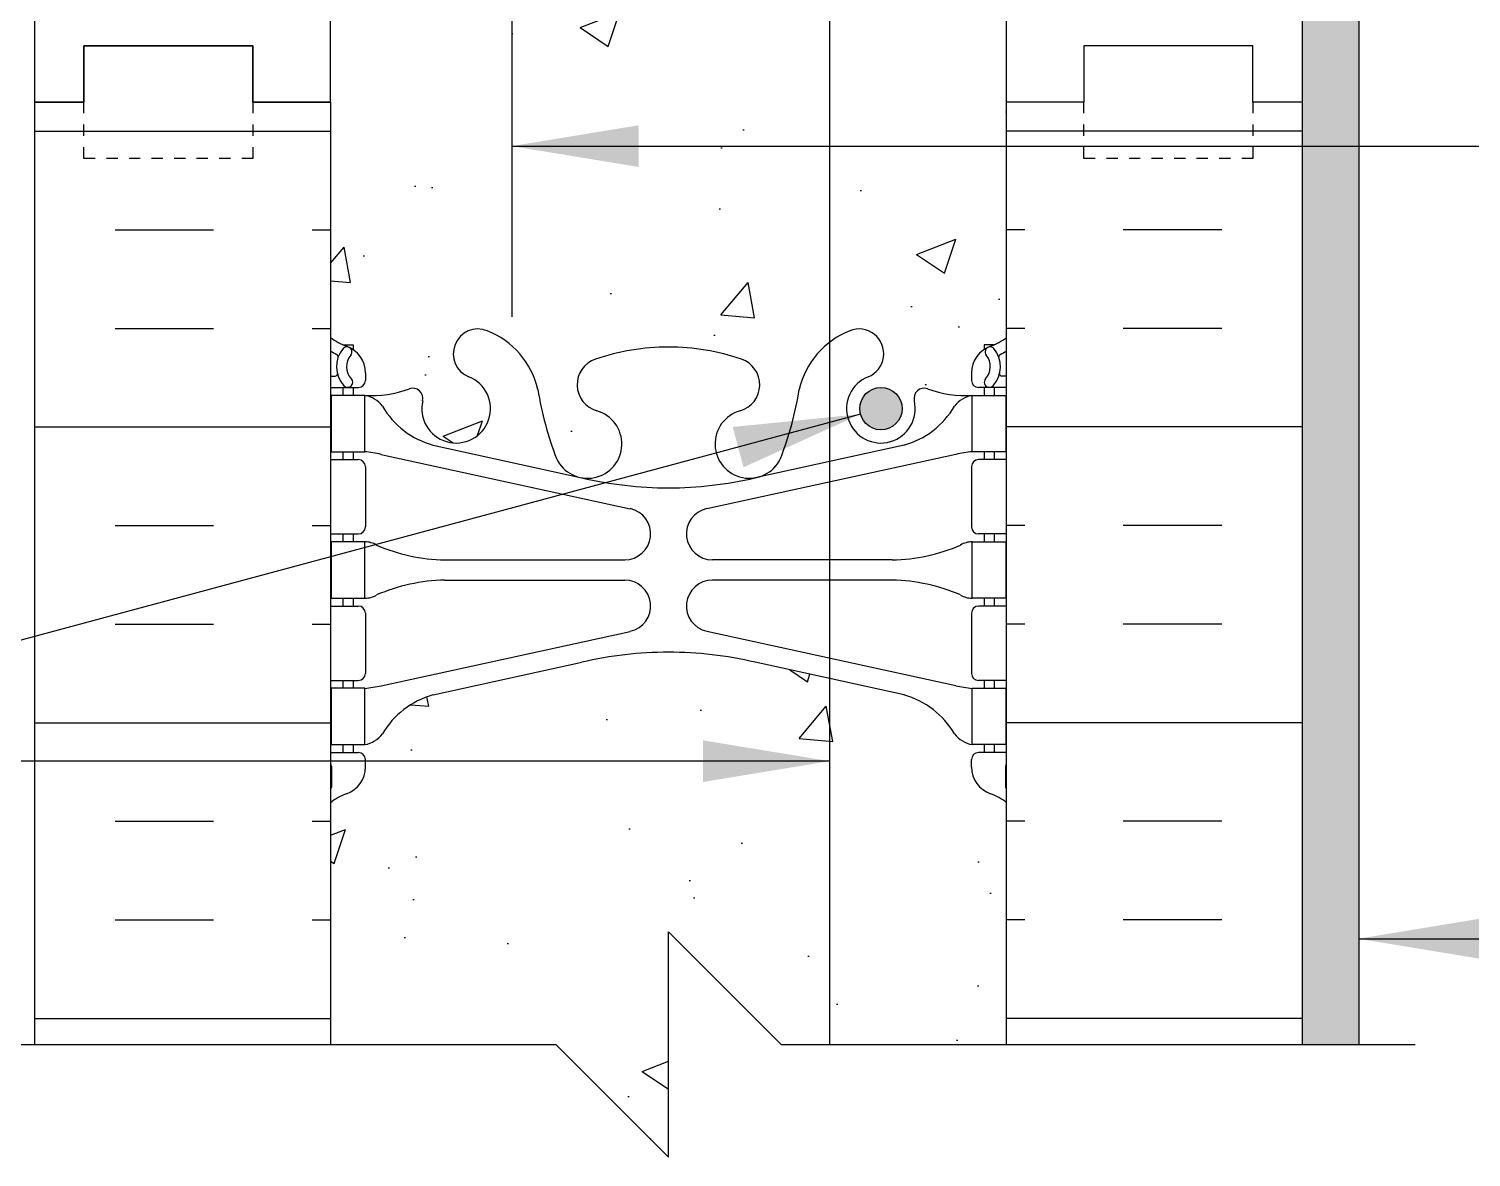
# Model space of a CAD drawing. Header units: inches. Extents: x 93.7 to 143.6, y 88.8 to 167.
# Drawn here: x 113.03 to 125.83, y 111.61 to 121.62 of the extents above; entities that cross this region are included whole.
import ezdxf

# ---------------------------------------------------------------- set-up
doc = ezdxf.new("R2010")
doc.units = ezdxf.units.IN
doc.header["$LTSCALE"] = 0.5
doc.header["$MEASUREMENT"] = 0
doc.linetypes.add('DASHED2', pattern=[0.375, 0.25, -0.125])
for name, color, linetype in [('HATCH', 12, 'Continuous'), ('line25', 2, 'Continuous'), ('LINE3', 3, 'Continuous'), ('LINE50', 5, 'Continuous'), ('LINE9', 9, 'Continuous'), ('TEXT', 4, 'Continuous'), ('Web_Edge', 9, 'Continuous')]:
    doc.layers.add(name, color=color, linetype=linetype)
doc.styles.add('DIM', font='romans.shx', dxfattribs={"width": 0.7})
doc.dimstyles.new('ext_12', dxfattribs={"dimscale": 12, "dimtxt": 0.09375, "dimasz": 0.09375, "dimexe": 0.09375, "dimexo": 0.0625, "dimgap": 0.0625, "dimtad": 1, "dimdec": 1, "dimzin": 3, "dimdsep": 46, "dimlunit": 4, "dimtxsty": 'DIM', "dimcen": 0.09, "dimdle": 0.09375, "dimclrt": 4, "dimadec": 0, "dimazin": 0, "dimtfac": 1, "dimtdec": 1, "dimtmove": 2, "dimatfit": 3, "dimfxl": 1, "dimfrac": 2, "dimtolj": 1, "dimtzin": 0, "dimarcsym": 0})

# ---------------------------------------------------------------- blocks, each defined once
blk = doc.blocks.new('Cutline')
at = {"layer": 'LINE9'}
blk.add_lwpolyline([(-12.25, 0), (-6.625, 0), (-5.625, -1), (-5.625, 1), (-4.625, 0), (1, 0)], dxfattribs=at)

msp = doc.modelspace()

# ---------------------------------------------------------------- hatches: boundary and pattern name
at = {"layer": 'HATCH'}
h = msp.add_hatch(dxfattribs=at)
h.set_pattern_fill('AR-CONC', color=256, scale=0.5)
h.paths.add_polyline_path([(132.77, 145.473), (124.333, 145.473), (121.708, 145.473, 0.490117), (121.457, 145.473, 0.520567), (121.153, 145.473, 0.520567), (120.79, 145.524, 0.520567), (120.323, 145.456, 0.520567), (119.885, 145.452, 0.520567), (119.637, 145.465, 0.520567), (119.283, 145.465, 0.520567), (118.997, 145.465, 0.530128), (118.708, 145.461), (118.708, 145.469, 0.511469), (118.424, 145.465, 0.520567), (118.138, 145.465, 0.520567), (117.785, 145.465, 0.520567), (117.536, 145.452, 0.244698), (117.318, 145.568), (117.318, 141.62, -0.16855), (117.522, 141.473, -0.520567), (117.994, 141.473, -0.520567), (118.457, 141.473, -0.520567), (118.811, 141.473, -0.108934), (118.912, 141.566), (118.912, 142.973), (119.162, 142.973, -0.414214), (119.412, 142.723), (119.412, 141.723, 0.414214), (119.662, 141.473), (119.727, 141.473), (119.727, 142.973), (133.52, 142.973), (133.77, 143.223), (131.77, 143.223), (132.77, 144.223)])
h.paths.add_polyline_path([(142.573, 145.473), (134.135, 145.473), (134.135, 144.723), (133.253, 143.841), (141.941, 143.841), (142.573, 144.473)])
h.paths.add_polyline_path([(141.941, 143.841), (133.253, 143.841), (133.135, 143.723), (135.135, 143.723), (134.385, 142.973), (143.073, 142.973), (143.573, 143.473), (141.573, 143.473)])
h.paths.add_polyline_path([(117.318, 145.568, 0.244698), (117.098, 145.456, 0.520567), (116.631, 145.524, 0.520567), (116.268, 145.473, 0.308775), (116.073, 145.547), (116.073, 144.57), (115.708, 144.57), (115.708, 143.82), (116.073, 143.82), (116.073, 142.62), (115.708, 142.62), (115.708, 141.87), (116.073, 141.87), (116.073, 141.472, -0.522376), (116.473, 141.473, -0.520567), (116.895, 141.473, -0.323622), (117.318, 141.62)])
h.paths.add_polyline_path([(117.318, 141.62, 0.323622), (116.895, 141.473, 0.520567), (116.473, 141.473, 0.522376), (116.073, 141.472), (116.073, 141.213), (116.073, 140.67), (115.708, 140.67), (115.708, 138.975), (115.708, 137.328), (117.318, 137.041)])
h.paths.add_polyline_path([(118.479, 141.434, 0.572242), (117.994, 141.473, 0.520567), (117.522, 141.473, 0.16855), (117.318, 141.62), (117.318, 137.041), (118.479, 136.833)])
h.paths.add_polyline_path([(119.676, 140.973), (118.912, 140.973), (118.912, 141.566, 0.108934), (118.811, 141.473, 0.469208), (118.479, 141.5), (118.479, 136.833), (118.664, 136.8, -0.088233), (119.356, 136.693, -0.246308), (119.51, 136.531, -0.072185), (119.834, 136.247, 0.015033), (119.868, 136.425, -0.172439), (120.138, 136.844), (120.138, 136.954), (119.926, 136.954), (119.398, 136.954), (119.398, 137.181), (119.676, 137.181)])
h.paths.add_polyline_path([(121.708, 138.975), (121.708, 139.473), (121.676, 139.473), (121.676, 140.973), (120.176, 140.973), (120.176, 137.181), (120.455, 137.181), (120.455, 136.953, -0.72044), (120.479, 136.537, 2.182095), (120.89, 136.324, -0.601435), (121.009, 136.429, 0.10046), (121.403, 136.372), (121.508, 136.372), (121.508, 136.442), (121.46, 136.442, -0.414214), (121.398, 136.504), (121.398, 136.572, -0.249069), (121.508, 136.779), (121.508, 136.82), (121.598, 136.82, 0.064398), (121.708, 136.886)])
h.paths.add_polyline_path([(120.138, 133.858), (119.476, 134.003, 0.057795), (118.708, 134.092, 0.057795), (117.94, 134.003), (117.318, 133.867), (117.318, 126.084), (117.94, 125.948, 0.057795), (118.708, 125.859, 0.057795), (119.476, 125.948), (120.138, 126.093)])
h.paths.add_polyline_path([(117.318, 133.867), (116.618, 133.713, 0.196323), (116.169, 133.366, -0.188973), (116.013, 133.272), (115.908, 133.272), (115.908, 133.202), (115.955, 133.202, -0.414214), (116.018, 133.139), (116.018, 133.072, -0.317837), (115.851, 132.836, 0.082415), (115.708, 132.757), (115.708, 127.194, 0.082415), (115.851, 127.115, -0.317837), (116.018, 126.879), (116.018, 126.812, -0.414214), (115.955, 126.749), (115.908, 126.749), (115.908, 126.679), (116.013, 126.679, -0.188973), (116.169, 126.584, 0.196323), (116.618, 126.238), (117.318, 126.084)])
h.paths.add_polyline_path([(121.708, 132.757, 0.082415), (121.564, 132.836, -0.317837), (121.398, 133.072), (121.398, 133.139, -0.414214), (121.46, 133.202), (121.508, 133.202), (121.508, 133.272), (121.403, 133.272, -0.188973), (121.247, 133.366, 0.196323), (120.798, 133.713), (120.138, 133.858), (120.138, 126.093), (120.798, 126.238, 0.196323), (121.247, 126.584, -0.188973), (121.403, 126.679), (121.508, 126.679), (121.508, 126.749), (121.46, 126.749, -0.414214), (121.398, 126.812), (121.398, 126.879, -0.317837), (121.564, 127.115, 0.082415), (121.708, 127.194)])
h.paths.add_polyline_path([(121.708, 120.975), (121.708, 123.064, 0.064398), (121.598, 123.13), (121.508, 123.13), (121.508, 123.172, -0.249069), (121.398, 123.379), (121.398, 123.447, -0.414214), (121.46, 123.509), (121.508, 123.509), (121.508, 123.579), (121.403, 123.579, 0.10046), (121.009, 123.522, -0.601435), (120.89, 123.627, 2.182095), (120.479, 123.414, -1), (120.316, 123.005, -0.069032), (120.138, 123.107), (120.138, 118.844, -0.069032), (120.316, 118.945, -1), (120.479, 118.537, 2.182095), (120.89, 118.324, -0.601435), (121.009, 118.429, 0.10046), (121.403, 118.372), (121.508, 118.372), (121.508, 118.442), (121.46, 118.442, -0.414214), (121.398, 118.504), (121.398, 118.572, -0.249069), (121.508, 118.779), (121.508, 118.82), (121.598, 118.82, 0.064398), (121.708, 118.886)])
h.paths.add_polyline_path([(120.78, 118.254, -1), (120.405, 118.254, -1)], flags=16)
h.paths.add_polyline_path([(120.138, 123.107, -0.172439), (119.868, 123.526, 0.053157), (119.702, 124.14, 0.223253), (119.501, 124.305), (119.482, 124.31, 0.955472), (119.344, 123.716, -0.735593), (119.356, 123.258, -0.082755), (118.708, 123.15, -0.082755), (118.059, 123.258, -0.735593), (118.072, 123.716, 0.955472), (117.934, 124.31), (117.914, 124.305, 0.223253), (117.714, 124.14, 0.053157), (117.548, 123.526, -0.24438), (117.099, 123.005, -1), (116.936, 123.414, 2.182095), (116.526, 123.627, -0.601435), (116.406, 123.522, 0.10046), (116.013, 123.579), (115.908, 123.579), (115.908, 123.509), (115.955, 123.509, -0.414214), (116.018, 123.447), (116.018, 123.379, -0.249069), (115.908, 123.172), (115.908, 123.13), (115.818, 123.13, 0.064398), (115.708, 123.064), (115.708, 120.975), (115.708, 118.886, 0.064398), (115.818, 118.82), (115.908, 118.82), (115.908, 118.779, -0.249069), (116.018, 118.572), (116.018, 118.504, -0.414214), (115.955, 118.442), (115.908, 118.442), (115.908, 118.372), (116.013, 118.372, 0.10046), (116.406, 118.429, -0.601435), (116.526, 118.324, 2.182095), (116.936, 118.537, -1), (117.099, 118.945, -0.24438), (117.548, 118.425, 0.053157), (117.714, 117.81, 0.223253), (117.914, 117.646), (117.934, 117.641, 0.955472), (118.072, 118.235, -0.735593), (118.059, 118.693, -0.082755), (118.708, 118.801, -0.082755), (119.356, 118.693, -0.735593), (119.344, 118.235, 0.955472), (119.482, 117.641), (119.501, 117.646, 0.223253), (119.702, 117.81, 0.053157), (119.868, 118.425, -0.172439), (120.138, 118.844)])
h.paths.add_polyline_path([(120.138, 115.858), (119.476, 116.003, 0.057795), (118.708, 116.092, 0.057795), (117.94, 116.003), (116.618, 115.713, 0.196323), (116.169, 115.366, -0.188973), (116.013, 115.272), (115.908, 115.272), (115.908, 115.202), (115.955, 115.202, -0.414214), (116.018, 115.139), (116.018, 115.072, -0.317837), (115.851, 114.836, 0.082415), (115.708, 114.757), (115.708, 112.61), (117.708, 112.61), (118.708, 111.61), (118.708, 113.61), (119.708, 112.61), (120.138, 112.61)])
h.paths.add_polyline_path([(121.708, 114.757, 0.082415), (121.564, 114.836, -0.317837), (121.398, 115.072), (121.398, 115.139, -0.414214), (121.46, 115.202), (121.508, 115.202), (121.508, 115.272), (121.403, 115.272, -0.188973), (121.247, 115.366, 0.196323), (120.798, 115.713), (120.138, 115.858), (120.138, 112.61), (121.708, 112.61)])
h.paths.add_polyline_path([(121.208, 147.079, 0.291097), (120.92, 147.532), (119.661, 148.121, 0.093369), (118.855, 148.328, 0.016332), (118.708, 148.333), (118.708, 145.461, -0.530128), (118.997, 145.465, -0.520567), (119.283, 145.465, -0.520567), (119.637, 145.465, -0.520567), (119.885, 145.452, -0.520567), (120.323, 145.456, -0.520567), (120.79, 145.524, -0.520567), (121.153, 145.473, -0.299878), (121.343, 145.548), (121.343, 145.626), (121.088, 145.626), (121.088, 145.738), (121.208, 145.938)])
h.paths.add_polyline_path([(118.708, 148.333, 0.109869), (117.754, 148.121), (117.318, 147.917), (117.318, 145.568, -0.244698), (117.536, 145.452, -0.520567), (117.785, 145.465, -0.520567), (118.138, 145.465, -0.520567), (118.424, 145.465, -0.511469), (118.708, 145.469)])
h.paths.add_polyline_path([(117.318, 147.917), (116.496, 147.532, 0.291097), (116.208, 147.079), (116.208, 145.938), (116.328, 145.738), (116.328, 145.626), (116.073, 145.626), (116.073, 145.547, -0.308775), (116.268, 145.473, -0.520567), (116.631, 145.524, -0.520567), (117.098, 145.456, -0.244698), (117.318, 145.568)])
h.paths.add_polyline_path([(117.318, 159.141, -0.087055), (117.099, 159.005, -1), (116.936, 159.414, 2.182095), (116.526, 159.627, -0.601435), (116.406, 159.522, 0.10046), (116.013, 159.579), (115.908, 159.579), (115.908, 159.509), (115.955, 159.509, -0.414214), (116.018, 159.447), (116.018, 159.379, -0.249069), (115.908, 159.172), (115.908, 159.13), (115.818, 159.13, 0.064398), (115.708, 159.064), (115.708, 156.975), (115.708, 155.28), (116.073, 155.28), (116.073, 154.08), (115.898, 154.08), (115.932, 153.977), (116.058, 153.977, -0.414214), (116.108, 153.927), (116.108, 153.897), (116.208, 153.897), (116.208, 152.382, 0.258958), (116.467, 151.915, -0.31131), (116.523, 151.785, 2.127293), (116.936, 152.009, -1), (117.099, 152.418, -0.087055), (117.318, 152.282)])
h.paths.add_polyline_path([(118.708, 165.975), (117.583, 165.975), (116.583, 166.975), (116.583, 164.975), (115.708, 165.85), (115.708, 163.194, 0.082415), (115.851, 163.115, -0.317837), (116.018, 162.879), (116.018, 162.812, -0.414214), (115.955, 162.749), (115.908, 162.749), (115.908, 162.679), (116.013, 162.679, -0.188973), (116.169, 162.584, 0.196323), (116.618, 162.238), (117.94, 161.948, 0.057795), (118.708, 161.859)])
h.paths.add_polyline_path([(118.708, 159.15, -0.082755), (118.059, 159.258, -0.735593), (118.072, 159.716, 0.955472), (117.934, 160.31), (117.914, 160.305, 0.223253), (117.714, 160.14, 0.053157), (117.548, 159.526, -0.154047), (117.318, 159.141), (117.318, 152.282, -0.23169), (117.566, 151.676, 0.10488), (117.738, 150.864, 1.422913), (118.072, 151.331, -0.735593), (118.059, 151.789, -0.082755), (118.708, 151.897)])
h.paths.add_polyline_path([(121.208, 153.897), (121.308, 153.897), (121.308, 153.927, -0.414214), (121.358, 153.977), (121.484, 153.977), (121.518, 154.08), (121.343, 154.08), (121.343, 155.28), (121.708, 155.28), (121.708, 156.975), (121.708, 159.064, 0.064398), (121.598, 159.13), (121.508, 159.13), (121.508, 159.172, -0.249069), (121.398, 159.379), (121.398, 159.447, -0.414214), (121.46, 159.509), (121.508, 159.509), (121.508, 159.579), (121.403, 159.579, 0.10046), (121.009, 159.522, -0.601435), (120.89, 159.627, 2.182095), (120.479, 159.414, -1), (120.316, 159.005, -0.24438), (119.868, 159.526, 0.053157), (119.702, 160.14, 0.223253), (119.501, 160.305), (119.482, 160.31, 0.955472), (119.344, 159.716, -0.735593), (119.356, 159.258, -0.082755), (118.708, 159.15), (118.708, 151.897, -0.082755), (119.356, 151.789, -0.735593), (119.344, 151.331, 1.422913), (119.677, 150.864, 0.10488), (119.849, 151.676, -0.325306), (120.316, 152.418, -1), (120.479, 152.009, 2.127293), (120.892, 151.785, -0.31131), (120.949, 151.915, 0.258958), (121.208, 152.382)])
h.paths.add_polyline_path([(119.614, 151.037, -1), (119.239, 151.037, -1)], flags=16)
h.paths.add_polyline_path([(121.708, 165.975), (118.708, 165.975), (118.708, 161.859, 0.057795), (119.476, 161.948), (120.798, 162.238, 0.196323), (121.247, 162.584, -0.188973), (121.403, 162.679), (121.508, 162.679), (121.508, 162.749), (121.46, 162.749, -0.414214), (121.398, 162.812), (121.398, 162.879, -0.317837), (121.564, 163.115, 0.082415), (121.708, 163.194)])
h.paths.add_polyline_path([(115.708, 137.328), (111.443, 138.09, 0.089965), (111.083, 138.112), (111.083, 137.475, -1), (110.583, 137.475), (110.583, 138.975), (109.283, 138.975), (109.283, 137.225, 0.079579), (110.283, 133.975), (115.458, 124.6), (115.458, 124.225), (115.708, 124.225), (115.708, 126.887, -0.268005), (115.718, 126.869), (115.718, 127.055), (115.718, 127.055, 0.267556), (115.708, 127.073), (115.708, 132.913, -0.268005), (115.718, 132.895), (115.718, 133.082), (115.718, 133.082, 0.267096), (115.708, 133.099)])
h.paths.add_polyline_path([(115.708, 138.975), (115.02, 138.975), (115.02, 138.475), (113.52, 138.475), (113.52, 138.975), (113.083, 138.975), (111.083, 138.975), (111.083, 138.112, -0.089965), (111.443, 138.09), (115.708, 137.328)], flags=17)
h = msp.add_hatch(dxfattribs=at)
h.set_pattern_fill('AR-SAND', color=256, scale=0.25, style=0)
h.set_pattern_definition([(37.5, (0, -0.1249), (-0.0157483, 0.48170594), [0, -0.38, 0, -0.425, 0, -0.40625]), (7.5, (0, -0.1249), (0.4424442, 0.7055365), [0, -0.205, 0, -0.3425, 0, -0.13125]), (327.5, (-0.3075, -0.1249), (0.7785355, 0.0014148), [0, -0.125, 0, -0.45, 0, -0.5875]), (317.5, (-0.3075, -0.1249), (0.7515317, 0.219419), [0, -0.0625, 0, -0.295, 0, -0.3375])])
h.paths.add_polyline_path([(124.333, 139.475), (124.333, 112.61), (124.833, 112.61), (124.833, 139.475)])
at = {"layer": 'LINE3'}
msp.add_hatch(color=256, dxfattribs=at).paths.add_polyline_path([(120.405, 118.254, 1), (120.78, 118.254, 1)])

# ---------------------------------------------------------------- linework, layer by layer
at = {"layer": 'HATCH'}
for p, q in [((113.083, 120.716), (115.708, 120.716)), ((124.333, 120.716), (121.708, 120.716)), ((113.796, 119.841), (114.671, 119.841)), ((115.546, 119.841), (115.708, 119.841)), ((121.869, 119.841), (121.708, 119.841)), ((123.619, 119.841), (122.744, 119.841)), ((113.796, 118.966), (114.671, 118.966)), ((115.546, 118.966), (115.708, 118.966)), ((121.869, 118.966), (121.708, 118.966)), ((123.619, 118.966), (122.744, 118.966)), ((119.789, 118.199), (119.789, 118.199)), ((113.083, 118.091), (115.708, 118.091)), ((124.333, 118.091), (121.708, 118.091)), ((113.796, 117.216), (114.671, 117.216)), ((115.546, 117.216), (115.708, 117.216)), ((121.869, 117.216), (121.708, 117.216)), ((123.619, 117.216), (122.744, 117.216)), ((113.796, 116.341), (114.671, 116.341)), ((115.546, 116.341), (115.708, 116.341)), ((121.869, 116.341), (121.708, 116.341)), ((123.619, 116.341), (122.744, 116.341)), ((113.083, 115.466), (115.708, 115.466)), ((124.333, 115.466), (121.708, 115.466)), ((113.796, 114.591), (114.671, 114.591)), ((115.546, 114.591), (115.708, 114.591)), ((121.869, 114.591), (121.708, 114.591)), ((123.619, 114.591), (122.744, 114.591)), ((113.796, 113.716), (114.671, 113.716)), ((115.546, 113.716), (115.708, 113.716)), ((121.869, 113.716), (121.708, 113.716)), ((123.619, 113.716), (122.744, 113.716)), ((113.083, 112.841), (115.708, 112.841)), ((124.333, 112.841), (121.708, 112.841))]:
    msp.add_line(p, q, dxfattribs=at)
at = {"layer": 'line25'}
for p, q in [((121.708, 120.975), (121.708, 138.975)), ((115.708, 120.975), (115.708, 124.225)), ((115.708, 120.975), (115.708, 112.61)), ((121.708, 112.61), (121.708, 120.975))]:
    msp.add_line(p, q, dxfattribs=at)
at = {"layer": 'LINE3'}
for p, q in [((117.318, 165.482), (117.318, 119.068)), ((120.138, 136.954), (120.138, 112.61))]:
    msp.add_line(p, q, dxfattribs=at)
msp.add_circle((120.593, 118.254), 0.188, dxfattribs=at)
at = {"layer": 'LINE50'}
for p, q in [((124.333, 120.975), (124.333, 138.975)), ((113.083, 112.61), (113.083, 120.975)), ((124.333, 112.61), (124.333, 120.975))]:
    msp.add_line(p, q, dxfattribs=at)
msp.add_lwpolyline([(113.083, 120.975), (113.083, 124.85, 0.10438), (112.991, 125.325), (109.253, 131.475, -0.131652), (108.583, 133.975), (108.583, 138.975), (109.283, 138.975)], format="xyb", dxfattribs=at)
for points in [[(115.708, 120.975), (115.02, 120.975), (115.02, 121.475), (113.52, 121.475), (113.52, 120.975), (113.083, 120.975)], [(113.083, 120.975), (113.52, 120.975), (113.52, 121.475), (115.02, 121.475), (115.02, 120.975), (115.708, 120.975)], [(124.333, 120.975), (123.895, 120.975), (123.895, 121.475), (122.395, 121.475), (122.395, 120.975), (121.708, 120.975)]]:
    msp.add_lwpolyline(points, dxfattribs=at)
at = {"layer": 'LINE9'}
msp.add_line((124.833, 141.473), (124.833, 112.61), dxfattribs=at)
at = {"layer": 'LINE9', "linetype": 'DASHED2', "ltscale": 0.15}
for points in [[(115.02, 120.975), (115.02, 120.975), (115.02, 120.475), (113.52, 120.475), (113.52, 120.975), (113.52, 120.975)], [(123.895, 120.975), (123.895, 120.975), (123.895, 120.475), (122.395, 120.475), (122.395, 120.975), (122.395, 120.975)]]:
    msp.add_lwpolyline(points, dxfattribs=at)
at = {"layer": 'Web_Edge'}
for p, q in [((115.818, 118.82), (115.908, 118.82)), ((115.908, 118.82), (115.908, 118.779)), ((121.598, 118.82), (121.508, 118.82)), ((121.508, 118.82), (121.508, 118.779)), ((115.708, 118.542), (115.75, 118.542)), ((116.018, 118.572), (116.018, 118.504)), ((121.398, 118.572), (121.398, 118.504)), ((121.708, 118.542), (121.666, 118.542)), ((115.708, 118.442), (115.955, 118.442)), ((115.818, 118.442), (115.818, 118.372)), ((115.908, 118.442), (115.908, 118.372)), ((121.708, 118.442), (121.46, 118.442)), ((121.508, 118.442), (121.508, 118.372)), ((121.598, 118.442), (121.598, 118.372)), ((116.618, 117.93), (117.94, 117.64)), ((120.798, 117.93), (119.476, 117.64)), ((115.708, 117.802), (115.955, 117.802)), ((115.818, 117.872), (115.818, 117.802)), ((115.908, 117.872), (115.908, 117.802)), ((116.157, 117.848), (118.368, 117.366)), ((121.259, 117.848), (119.047, 117.366)), ((121.708, 117.802), (121.46, 117.802)), ((121.508, 117.872), (121.508, 117.802)), ((121.598, 117.872), (121.598, 117.802)), ((116.018, 117.739), (116.018, 117.204)), ((121.398, 117.739), (121.398, 117.204)), ((115.708, 117.142), (115.955, 117.142)), ((115.818, 117.142), (115.818, 117.072)), ((115.908, 117.142), (115.908, 117.072)), ((121.708, 117.142), (121.46, 117.142)), ((121.508, 117.142), (121.508, 117.072)), ((121.598, 117.142), (121.598, 117.072)), ((116.722, 116.912), (118.319, 116.912)), ((120.693, 116.912), (119.097, 116.912)), ((116.722, 116.732), (118.319, 116.732)), ((120.693, 116.732), (119.097, 116.732)), ((115.708, 116.502), (115.955, 116.502)), ((115.818, 116.572), (115.818, 116.502)), ((115.908, 116.572), (115.908, 116.502)), ((121.708, 116.502), (121.46, 116.502)), ((121.508, 116.572), (121.508, 116.502)), ((121.598, 116.572), (121.598, 116.502)), ((116.018, 116.439), (116.018, 115.904)), ((121.398, 116.439), (121.398, 115.904)), ((116.157, 115.795), (118.368, 116.277)), ((121.259, 115.795), (119.047, 116.277)), ((116.618, 115.713), (117.94, 116.003)), ((120.798, 115.713), (119.476, 116.003)), ((115.708, 115.842), (115.955, 115.842)), ((115.818, 115.842), (115.818, 115.772)), ((115.908, 115.842), (115.908, 115.772)), ((121.708, 115.842), (121.46, 115.842)), ((121.508, 115.842), (121.508, 115.772)), ((121.598, 115.842), (121.598, 115.772)), ((115.818, 115.272), (115.818, 115.202)), ((115.908, 115.272), (115.908, 115.202)), ((121.508, 115.272), (121.508, 115.202)), ((121.598, 115.272), (121.598, 115.202)), ((115.708, 115.202), (115.955, 115.202)), ((115.718, 115.082), (115.718, 114.895)), ((116.018, 115.072), (116.018, 115.139)), ((121.398, 115.072), (121.398, 115.139)), ((121.708, 115.202), (121.46, 115.202)), ((121.698, 115.082), (121.698, 114.895))]:
    msp.add_line(p, q, dxfattribs=at)
for points in [[(115.713, 117.872), (116.013, 117.872), (116.013, 118.372), (115.713, 118.372)], [(121.703, 117.872), (121.403, 117.872), (121.403, 118.372), (121.703, 118.372)], [(115.713, 116.572), (116.013, 116.572), (116.013, 117.072), (115.713, 117.072)], [(121.703, 116.572), (121.403, 116.572), (121.403, 117.072), (121.703, 117.072)], [(115.713, 115.272), (116.013, 115.272), (116.013, 115.772), (115.713, 115.772)], [(121.703, 115.272), (121.403, 115.272), (121.403, 115.772), (121.703, 115.772)]]:
    msp.add_lwpolyline(points, close=True, dxfattribs=at)
for centre, radius, start, end in [((117.018, 118.741), 0.22, 68.1963, 248.1963), ((116.823, 118.254), 0.745, 13.2652, 68.1963), ((120.593, 118.254), 0.745, 111.8037, 166.7348), ((120.398, 118.741), 0.22, 291.8037, 111.8037), ((116.018, 119.279), 0.5, 231.6833, 250.5288), ((115.854, 118.757), 0.045, 319.1879, 141.448), ((115.768, 118.572), 0.25, 0, 70.5288), ((118.708, 116.801), 2, 90, 108.923), ((118.708, 116.801), 2, 71.077, 90), ((121.648, 118.572), 0.25, 109.4712, 180), ((121.562, 118.757), 0.045, 38.552, 220.8121), ((121.398, 119.279), 0.5, 289.4712, 308.3167), ((116.018, 119.279), 0.6, 238.8907, 245.0748), ((116.011, 118.626), 0.25, 140.1145, 222.4609), ((115.756, 118.716), 0.02, 340.7916, 65.0748), ((116.011, 118.626), 0.16, 140.0001, 222.4609), ((118.137, 118.466), 0.24, 108.923, 254.2747), ((119.278, 118.466), 0.24, 285.7253, 71.077), ((121.404, 118.626), 0.16, 317.5391, 39.9999), ((121.404, 118.626), 0.25, 317.5391, 39.8855), ((121.659, 118.716), 0.02, 114.9252, 199.2084), ((121.398, 119.279), 0.6, 294.9252, 301.1093), ((115.75, 118.562), 0.02, 270, 14.1541), ((116.823, 118.254), 0.305, 166.6795, 68.1963), ((120.593, 118.254), 0.305, 111.8037, 13.3205), ((121.666, 118.562), 0.02, 165.8459, 270), ((115.86, 118.488), 0.045, 222.4609, 42.4609), ((115.955, 118.504), 0.0625, 270, 0), ((116.069, 119.37), 1, 266.7879, 289.9067), ((116.438, 118.345), 0.09, 346.6795, 108.8651), ((120.511, 118.895), 3, 189.0273, 201.1984), ((116.905, 118.895), 3, 338.8016, 350.9727), ((120.977, 118.345), 0.09, 71.1349, 193.3205), ((121.347, 119.37), 1, 250.0933, 273.2121), ((121.46, 118.504), 0.0625, 180, 270), ((121.555, 118.488), 0.045, 137.5391, 317.5391), ((115.97, 118.125), 0.25, 37.2777, 80.0823), ((116.817, 118.653), 0.75, 210.155, 254.5838), ((120.598, 118.653), 0.75, 285.4162, 329.845), ((121.446, 118.125), 0.25, 99.9177, 142.7223), ((117.989, 117.941), 0.305, 205.3782, 74.2747), ((119.426, 117.941), 0.305, 105.7253, 334.6218), ((115.955, 117.739), 0.0625, 0, 90), ((115.922, 116.876), 1, 76.4291, 84.7991), ((121.493, 116.876), 1, 95.2009, 103.5709), ((121.46, 117.739), 0.0625, 90, 180), ((118.708, 120.907), 3.356, 256.7692, 270), ((118.708, 120.907), 3.356, 270, 283.2308), ((118.319, 117.142), 0.23, 270, 77.6055), ((119.097, 117.142), 0.23, 102.3945, 270), ((115.955, 117.204), 0.0625, 270, 0), ((121.46, 117.204), 0.0625, 180, 270), ((116.009, 116.853), 0.219, 60.4937, 88.92), ((116.753, 118.511), 1.6, 246.5673, 268.9203), ((120.663, 118.511), 1.6, 271.0797, 293.4327), ((121.407, 116.853), 0.219, 91.08, 119.5063), ((116.753, 115.132), 1.6, 91.0797, 113.4327), ((116.753, 115.132), 1.6, 91.0797, 113.4327), ((118.319, 116.502), 0.23, 282.3945, 90), ((119.097, 116.502), 0.23, 90, 257.6055), ((120.663, 115.132), 1.6, 66.5673, 88.9203), ((120.663, 115.132), 1.6, 66.5673, 88.9203), ((115.955, 116.439), 0.0625, 0, 90), ((116.009, 116.79), 0.219, 271.08, 299.5063), ((116.009, 116.79), 0.219, 271.08, 299.5063), ((121.407, 116.79), 0.219, 240.4937, 268.92), ((121.407, 116.79), 0.219, 240.4937, 268.92), ((121.46, 116.439), 0.0625, 90, 180), ((118.708, 112.736), 3.356, 90, 103.2308), ((118.708, 112.736), 3.356, 76.7692, 90), ((115.955, 115.904), 0.0625, 270, 0), ((121.46, 115.904), 0.0625, 180, 270), ((115.922, 116.767), 1, 275.2009, 283.5709), ((121.493, 116.767), 1, 256.4291, 264.7991), ((116.817, 114.99), 0.75, 105.4162, 149.845), ((120.598, 114.99), 0.75, 30.155, 74.5838), ((115.97, 115.518), 0.25, 279.9177, 322.7223), ((121.446, 115.518), 0.25, 217.2777, 260.0823), ((115.698, 115.082), 0.02, 0, 60.012), ((115.955, 115.139), 0.0625, 360, 90), ((121.46, 115.139), 0.0625, 90, 180), ((121.718, 115.082), 0.02, 119.988, 180), ((115.768, 115.072), 0.25, 289.4712, 360), ((121.648, 115.072), 0.25, 180, 250.5288), ((115.698, 114.895), 0.02, 301.073, 0), ((116.018, 114.364), 0.6, 121.073, 121.1093), ((116.018, 114.364), 0.5, 109.4712, 128.3167), ((121.398, 114.364), 0.5, 51.6833, 70.5288), ((121.718, 114.895), 0.02, 180, 238.927), ((121.398, 114.364), 0.6, 58.8907, 58.927)]:
    msp.add_arc(centre, radius, start, end, dxfattribs=at)

# ---------------------------------------------------------------- block references
at = {"layer": 'HATCH'}
msp.add_blockref('Cutline', (124.333, 112.61), dxfattribs=at)

# ---------------------------------------------------------------- leaders
at = {"layer": 'TEXT'}
for points, override in [([(117.318, 120.584), (130.783, 120.584)], {"dimtad": 0}), ([(120.412, 118.205), (108.977, 115.125)], {"dimgap": 0.0625, "dimtad": 0}), ([(120.138, 115.125), (110.977, 115.125), (101.35, 115.125)], {"dimgap": 0.0625, "dimtad": 0}), ([(124.83, 113.549), (130.007, 113.549), (131.5, 113.549)], {"dimgap": 0.0625, "dimtad": 0})]:
    msp.add_leader(points, dimstyle='ext_12', override=override, dxfattribs=at)

doc.saveas('drawing.dxf')
